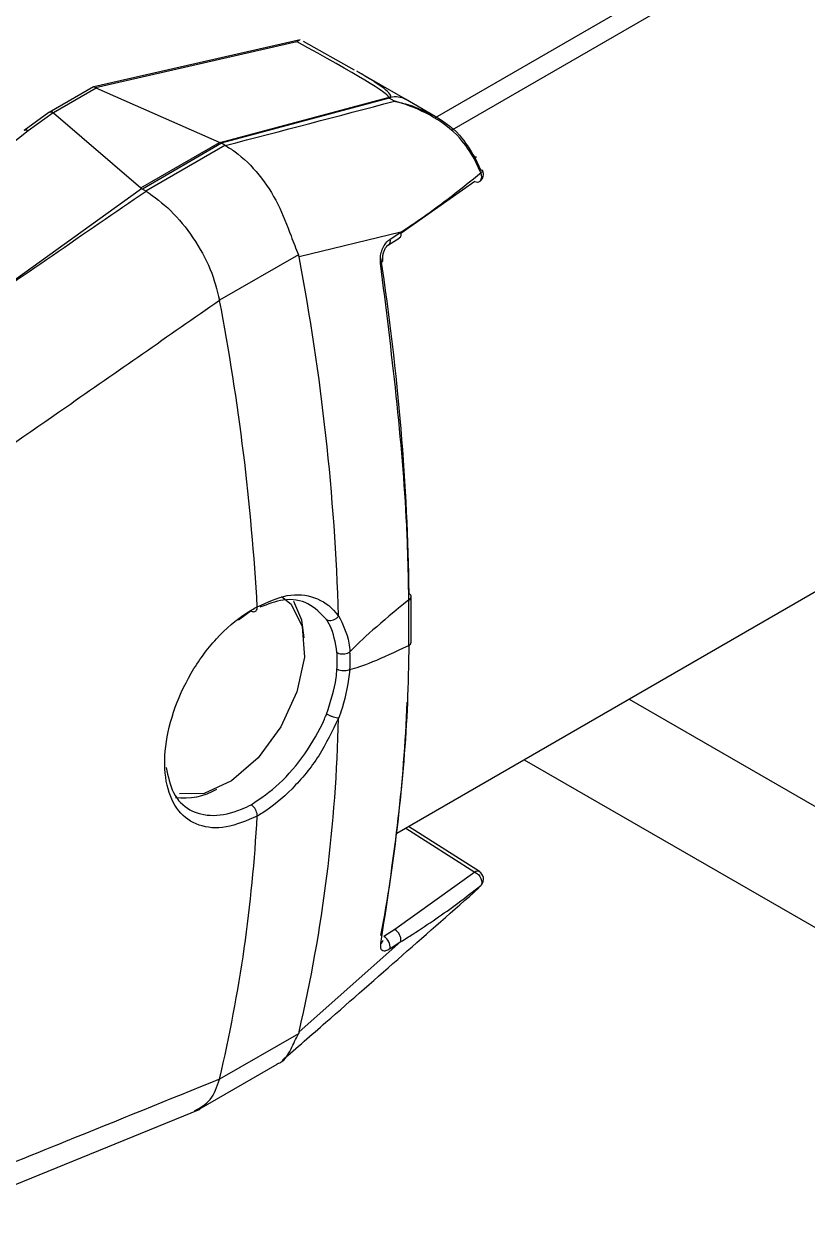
# Model space of a CAD drawing. Extents: x 12.3 to 108.7, y 1.1 to 80.4.
# Drawn here: x 72.46 to 73.336, y 7.466 to 8.803 of the extents above; entities that cross this region are included whole.
import ezdxf

# ---------------------------------------------------------------- set-up
doc = ezdxf.new("R2010")
doc.units = 0
doc.header["$MEASUREMENT"] = 0
doc.layers.add('OBJECT', color=7, linetype='CONTINUOUS')

msp = doc.modelspace()

# ---------------------------------------------------------------- linework, layer by layer
at = {"layer": 'OBJECT'}
for p, q in [((72.9202, 8.6988), (73.4339, 8.9953)), ((72.9388, 8.685), (73.4551, 8.9831)), ((72.769, 8.7855), (72.5384, 8.733)), ((72.7655, 8.7833), (72.5403, 8.732)), ((72.8298, 8.7518), (72.7727, 8.7837)), ((72.8869, 8.719), (72.8335, 8.7498)), ((72.5382, 8.733), (72.4886, 8.7043)), ((72.5411, 8.7315), (72.4933, 8.7039)), ((72.6789, 8.6709), (72.5411, 8.7315)), ((72.6795, 8.6707), (72.8673, 8.721)), ((72.8684, 8.7204), (72.6807, 8.6701)), ((72.8744, 8.7169), (72.8684, 8.7204)), ((72.9199, 8.6999), (72.8869, 8.719)), ((72.4883, 8.7042), (72.4604, 8.6841)), ((72.4931, 8.704), (72.4651, 8.6839)), ((72.4933, 8.7039), (72.5908, 8.6201)), ((72.4651, 8.6839), (72.1915, 8.4683)), ((72.5908, 8.6201), (72.6789, 8.6709)), ((72.6812, 8.6698), (72.5928, 8.6187)), ((72.6807, 8.6701), (72.6795, 8.6707)), ((72.6849, 8.6676), (72.6812, 8.6698)), ((72.5965, 8.6166), (72.6849, 8.6676)), ((72.9708, 8.6369), (72.9636, 8.6529)), ((72.9641, 8.6541), (72.971, 8.6395)), ((72.3876, 8.4726), (72.5916, 8.6193)), ((72.5928, 8.6187), (72.5965, 8.6166)), ((72.9643, 8.627), (72.8817, 8.5688)), ((72.8817, 8.5703), (72.7678, 8.5428)), ((72.8677, 8.5561), (72.8798, 8.5639)), ((72.8695, 8.5625), (72.8817, 8.5703)), ((72.767, 8.5451), (72.6789, 8.4943)), ((72.7678, 8.5428), (72.767, 8.5451)), ((72.6789, 8.4943), (72.679, 8.4941)), ((73.4551, 8.2318), (72.8769, 7.8981)), ((72.8931, 8.1121), (72.8931, 8.1628)), ((72.8905, 8.159), (72.8905, 8.159)), ((72.8905, 8.1082), (72.8905, 8.159)), ((72.7143, 8.1469), (72.7, 8.1366)), ((72.8905, 8.1082), (72.8905, 8.1082)), ((72.8246, 8.1012), (72.8246, 8.1012)), ((72.8246, 8.0812), (72.8246, 8.0812)), ((73.1367, 8.048), (73.7443, 7.6972)), ((73.0195, 7.9804), (73.7577, 7.5543)), ((72.8872, 7.904), (72.9643, 7.8548)), ((72.9693, 7.8553), (72.8902, 7.9058)), ((72.9643, 7.8548), (72.8748, 7.7905)), ((72.9708, 7.8397), (72.9636, 7.8326)), ((72.9708, 7.8397), (72.9717, 7.8406)), ((72.8748, 7.7905), (72.8627, 7.7827)), ((72.8817, 7.777), (72.7678, 7.6761)), ((72.8695, 7.7692), (72.8817, 7.777)), ((72.767, 7.6739), (72.6789, 7.6231)), ((72.7678, 7.6761), (72.767, 7.6739)), ((72.6562, 7.5898), (72.7432, 7.6401)), ((72.6789, 7.6231), (72.679, 7.6232)), ((72.3538, 7.4656), (72.6572, 7.5898))]:
    msp.add_line(p, q, dxfattribs=at)
at = {"layer": 'OBJECT', "flags": 128}
for points in [[(72.9636, 8.6529), (72.9645, 8.6535), (72.9653, 8.654), (72.9657, 8.6543), (72.9659, 8.6546), (72.9659, 8.6546), (72.9656, 8.6546), (72.965, 8.6544), (72.9641, 8.6541)], [(72.9708, 8.6369), (72.9718, 8.6375), (72.9725, 8.6381), (72.973, 8.6387), (72.9732, 8.6391), (72.9731, 8.6392)], [(72.8589, 8.5359), (72.86, 8.5366), (72.8608, 8.5374), (72.8613, 8.5382), (72.8615, 8.539), (72.8615, 8.5395)], [(72.7483, 8.163), (72.7588, 8.1544), (72.7714, 8.1293), (72.7737, 8.0953), (72.7654, 8.0564), (72.7475, 8.0173), (72.7221, 7.9827), (72.6924, 7.9567), (72.6618, 7.9427), (72.6342, 7.9421)], [(72.7736, 8.1168), (72.7709, 8.1365), (72.7618, 8.1575)], [(72.9643, 7.8548), (72.9663, 7.8536), (72.9683, 7.8519), (72.9699, 7.8499), (72.9711, 7.8477), (72.9718, 7.8454), (72.972, 7.8432), (72.9717, 7.8413), (72.9708, 7.8397)]]:
    msp.add_lwpolyline(points, dxfattribs=at)
at = {"layer": 'OBJECT'}
for centre, radius, start, end in [((72.8572, 8.701), 0.0224, 59.9768, 63.2446), ((72.8638, 8.6897), 0.0321, 78.8208, 82.7848), ((72.8756, 8.698), 0.0238, 61.6341, 103.4928), ((72.9639, 8.6354), 0.01, 308.3179, 22.6201), ((72.9644, 8.6327), 0.00768, 318.0973, 33.214), ((72.9719, 8.6376), 0.0021, 52.5937, 114.9421), ((72.9667, 8.6323), 0.00581, 244.8518, 305.3815), ((72.864, 8.5607), 0.00585, 307.6558, 18.509), ((72.8761, 8.5685), 0.00589, 309.035, 18.3494), ((70.2587, 8.0639), 2.5544, 1.7379, 10.8054), ((70.1148, 8.0052), 2.6104, 3.2124, 10.7956), ((72.7207, 8.1514), 0.000396, 2.9563, 3.1521), ((71.1009, 8.0639), 1.7114, 346.9022, 358.7494), ((72.6387, 8.0115), 0.0739, 262.918, 300.1993), ((71.0591, 8.0052), 1.6642, 346.7325, 356.973), ((72.7207, 7.9173), 0.000328, 356.6346, 356.8569), ((72.9672, 7.8512), 0.00465, 62.8307, 128.3595), ((72.9639, 7.8469), 0.01, 321.2369, 57.47), ((72.8677, 7.7784), 0.014, 354.4951, 59.6987), ((72.856, 7.7795), 0.00558, 301.4872, 348.8817), ((72.8556, 7.7705), 0.014, 354.4962, 59.6982)]:
    msp.add_arc(centre, radius, start, end, dxfattribs=at)
for centre, major_axis, ratio, start_param, end_param in [((72.4591, 8.9266), (0.4087, -0.2053), 0.030857, 0.018012, 0.738677), ((72.4547, 8.8992), (0.4156, -0.1775), 0.058119, 6.26193, 6.738276), ((72.5677, 8.7385), (0.0277, 0.0059), 0.181801, 3.247873, 3.388474), ((71.4747, 9.5801), (5.759, 1.2811), 0.198331, 4.879873, 4.913564), ((72.4591, 8.9266), (0.4087, -0.2053), 0.030857, 6.248533, 6.301197), ((72.4547, 8.8992), (0.4156, -0.1775), 0.058119, 6.209267, 6.26193), ((72.4939, 8.6959), (-0.00543, 0.00841), 0.541118, 5.523194, 6.31022), ((72.4358, 8.6623), (0.0576, 0.0414), 0.099986, 0.024246, 0.050426), ((72.4664, 8.6761), (-0.00602, 0.00799), 0.518549, 5.484768, 6.294577), ((72.9981, 8.7547), (0.3325, 0.0712), 0.181801, 3.388474, 3.394992), ((72.9979, 8.7546), (0.3275, 0.0723), 0.201878, 3.352363, 3.358873), ((73.0016, 8.7525), (0.3275, 0.0723), 0.201878, 3.358873, 3.363078), ((73.9747, 11.5045), (13.5348, 9.6488), 0.094709, 4.527712, 4.543224), ((71.9013, 8.1215), (0.691, 0.4971), 0.099986, 0.011157, 0.024246), ((71.9017, 8.1218), (0.6943, 0.494), 0.104684, 0.047827, 0.060918), ((71.9054, 8.1197), (0.6943, 0.494), 0.104684, 0.044487, 0.047827), ((71.456, 9.1282), (-0.9767, 2.0021), 0.525016, 3.977664, 4.173902), ((86.9185, 17.1611), (14.1054, 9.0791), 0.012142, 3.028695, 3.092657), ((86.9185, 17.1611), (14.1054, 9.0791), 0.012142, 3.174898, 3.23886), ((72.7294, 8.0299), (0.0659, 0.1269), 0.54529, 5.387975, 5.5588), ((71.456, 9.1282), (-0.9767, 2.0021), 0.525016, 3.753503, 3.909919)]:
    msp.add_ellipse(centre, major_axis=major_axis, ratio=ratio, start_param=start_param, end_param=end_param, dxfattribs=at)
for points, knots in [([(72.7655, 8.7833), (72.7655, 8.7833), (72.7666, 8.7845), (72.7675, 8.785), (72.7685, 8.7854)], [0, 0, 0, 0, 0.019978, 1, 1, 1, 1]), ([(72.5383, 8.7329), (72.5383, 8.733), (72.5384, 8.7332), (72.5393, 8.733), (72.54, 8.7323), (72.5403, 8.732)], [0, 0, 0, 0, 0.116863, 0.672296, 1, 1, 1, 1]), ([(72.9636, 8.6529), (72.9586, 8.6607), (72.946, 8.6807), (72.9154, 8.7022), (72.8891, 8.7129), (72.8757, 8.7166), (72.8745, 8.7169), (72.8744, 8.7169)], [0, 0, 0, 0, 0.244744, 0.626729, 0.967927, 0.996144, 1, 1, 1, 1]), ([(72.8744, 8.7169), (72.8745, 8.7169), (72.8758, 8.7166), (72.88, 8.7157), (72.8939, 8.7121), (72.9185, 8.7023), (72.9469, 8.6828), (72.9589, 8.6628), (72.9641, 8.6541)], [0, 0, 0, 0, 0.003659, 0.0349648, 0.1124885, 0.3814525, 0.7324428, 1, 1, 1, 1]), ([(72.6852, 8.6674), (72.6889, 8.6652), (72.7022, 8.657), (72.7236, 8.6358), (72.7452, 8.6027), (72.7575, 8.5696), (72.7643, 8.552), (72.767, 8.5451)], [0, 0, 0, 0, 0.097508, 0.351331, 0.599304, 0.843154, 1, 1, 1, 1]), ([(72.8817, 8.5703), (72.8861, 8.5733), (72.9082, 8.5883), (72.9384, 8.6103), (72.9624, 8.63), (72.9708, 8.6369)], [0, 0, 0, 0, 0.139682, 0.698662, 1, 1, 1, 1]), ([(72.5968, 8.6164), (72.6061, 8.6097), (72.6248, 8.5963), (72.6501, 8.5648), (72.67, 8.5297), (72.676, 8.5058), (72.6789, 8.4943)], [0, 0, 0, 0, 0.253584, 0.507165, 0.760848, 1, 1, 1, 1]), ([(72.8589, 8.5359), (72.8587, 8.5381), (72.8584, 8.5424), (72.86, 8.5494), (72.8629, 8.5558), (72.8663, 8.5602), (72.8687, 8.5619), (72.8695, 8.5625)], [0, 0, 0, 0, 0.219063, 0.438022, 0.659217, 0.880002, 1, 1, 1, 1]), ([(72.8615, 8.5395), (72.8615, 8.5397), (72.8613, 8.5408), (72.8613, 8.5436), (72.862, 8.5474), (72.8635, 8.5513), (72.8654, 8.5542), (72.867, 8.5557), (72.8675, 8.5559), (72.8676, 8.556)], [0, 0, 0, 0, 0.044933, 0.213209, 0.397601, 0.589224, 0.780336, 0.934943, 1, 1, 1, 1]), ([(72.8905, 8.159), (72.8904, 8.1645), (72.89, 8.192), (72.8865, 8.3137), (72.8712, 8.4365), (72.8589, 8.5359)], [0, 0, 0, 0, 0.045653, 0.228293, 1, 1, 1, 1]), ([(72.679, 8.4941), (72.6216, 8.4541), (72.5229, 8.3853), (72.4241, 8.3166), (72.3827, 8.2879)], [0, 0, 0, 0, 0.581449, 1, 1, 1, 1]), ([(72.7211, 8.1514), (72.7324, 8.1567), (72.7552, 8.1671), (72.7863, 8.1638), (72.8038, 8.1518), (72.8108, 8.1422), (72.8118, 8.1408)], [0, 0, 0, 0, 0.31557, 0.631102, 0.947588, 1, 1, 1, 1]), ([(72.7986, 8.1371), (72.7922, 8.1438), (72.7794, 8.1572), (72.7522, 8.1618), (72.7329, 8.1543), (72.7241, 8.151)], [0, 0, 0, 0, 0.3535177, 0.7070285, 1, 1, 1, 1]), ([(72.8905, 8.159), (72.8912, 8.1595), (72.8925, 8.1606), (72.8932, 8.1625), (72.8929, 8.1644), (72.8918, 8.1657), (72.8909, 8.1664), (72.8907, 8.1665)], [0, 0, 0, 0, 0.2359065, 0.4718297, 0.7077539, 0.9254157, 1, 1, 1, 1]), ([(72.7211, 7.9173), (72.7092, 7.9123), (72.6856, 7.9024), (72.6548, 7.9052), (72.6317, 7.9213), (72.6184, 7.9505), (72.6164, 7.9893), (72.6258, 8.0335), (72.6458, 8.0779), (72.6744, 8.1171), (72.7013, 8.1404), (72.7171, 8.1492), (72.7211, 8.1514)], [0, 0, 0, 0, 0.106547, 0.213092, 0.319763, 0.426916, 0.534499, 0.642268, 0.74996, 0.857311, 0.964156, 1, 1, 1, 1]), ([(72.7143, 8.1469), (72.7144, 8.1468), (72.715, 8.1464), (72.7164, 8.1459), (72.7183, 8.1459), (72.7199, 8.1468), (72.721, 8.1487), (72.721, 8.1505), (72.7211, 8.1514)], [0, 0, 0, 0, 0.032877, 0.16613, 0.374661, 0.583123, 0.791561, 1, 1, 1, 1]), ([(72.7986, 8.1371), (72.7988, 8.137), (72.7993, 8.1367), (72.8008, 8.1362), (72.8033, 8.136), (72.8064, 8.1368), (72.8095, 8.1384), (72.811, 8.14), (72.8118, 8.1408)], [0, 0, 0, 0, 0.048564, 0.140162, 0.35514, 0.570099, 0.785054, 1, 1, 1, 1]), ([(72.8102, 8.1002), (72.8084, 8.1112), (72.8061, 8.1251), (72.7999, 8.1351), (72.7986, 8.1371)], [0, 0, 0, 0, 0.796376, 1, 1, 1, 1]), ([(72.8118, 8.1408), (72.8118, 8.1409), (72.8118, 8.1409), (72.8119, 8.1411), (72.8119, 8.1412), (72.8119, 8.1413), (72.8119, 8.1414)], [0, 0, 0, 0, 0.159936, 0.36388, 0.750556, 1, 1, 1, 1]), ([(72.8119, 8.1414), (72.8167, 8.132), (72.8227, 8.1201), (72.8243, 8.1044), (72.8246, 8.1012)], [0, 0, 0, 0, 0.791837, 1, 1, 1, 1]), ([(72.8905, 8.1082), (72.8904, 8.1028), (72.89, 8.0758), (72.8865, 7.9591), (72.8712, 7.8572), (72.8589, 7.7748)], [0, 0, 0, 0, 0.045653, 0.228294, 1, 1, 1, 1]), ([(72.8905, 8.1082), (72.8911, 8.1087), (72.8924, 8.1098), (72.8932, 8.1112), (72.893, 8.112), (72.893, 8.1121)], [0, 0, 0, 0, 0.461562, 0.923156, 1, 1, 1, 1]), ([(72.8102, 8.1002), (72.8106, 8.1), (72.8113, 8.0996), (72.813, 8.0991), (72.8154, 8.0986), (72.8188, 8.0988), (72.8221, 8.0996), (72.8238, 8.1006), (72.8246, 8.1012)], [0, 0, 0, 0, 0.101757, 0.160246, 0.37018, 0.580127, 0.790056, 1, 1, 1, 1]), ([(72.8102, 8.0817), (72.8104, 8.0873), (72.8107, 8.0936), (72.8103, 8.0995), (72.8102, 8.1002)], [0, 0, 0, 0, 0.886118, 1, 1, 1, 1]), ([(72.7986, 8.0315), (72.803, 8.0452), (72.8085, 8.0624), (72.8099, 8.0784), (72.8102, 8.0817)], [0, 0, 0, 0, 0.796377, 1, 1, 1, 1]), ([(72.8246, 8.0812), (72.8238, 8.0809), (72.8221, 8.0802), (72.8188, 8.0798), (72.8154, 8.0799), (72.813, 8.0805), (72.8113, 8.0811), (72.8106, 8.0815), (72.8102, 8.0817)], [0, 0, 0, 0, 0.209944, 0.419873, 0.62982, 0.839754, 0.898243, 1, 1, 1, 1]), ([(72.8246, 8.0812), (72.8226, 8.067), (72.8201, 8.049), (72.8133, 8.0304), (72.8119, 8.0266)], [0, 0, 0, 0, 0.7918097, 1, 1, 1, 1]), ([(72.7143, 7.9301), (72.7249, 7.9373), (72.7462, 7.9519), (72.7752, 7.9862), (72.7914, 8.0143), (72.7978, 8.0296), (72.7986, 8.0315)], [0, 0, 0, 0, 0.3178098, 0.6356049, 0.9537921, 1, 1, 1, 1]), ([(72.8118, 8.027), (72.805, 8.0126), (72.7914, 7.9839), (72.7605, 7.9465), (72.736, 7.9262), (72.7228, 7.9184), (72.7211, 7.9173)], [0, 0, 0, 0, 0.3151065, 0.6329432, 0.9497895, 1, 1, 1, 1]), ([(72.8118, 8.027), (72.811, 8.027), (72.8095, 8.0272), (72.8064, 8.028), (72.8033, 8.0292), (72.8008, 8.0303), (72.7993, 8.0311), (72.7988, 8.0314), (72.7986, 8.0315)], [0, 0, 0, 0, 0.214946, 0.429901, 0.64486, 0.859838, 0.951436, 1, 1, 1, 1]), ([(72.8119, 8.0266), (72.8119, 8.0266), (72.8119, 8.0267), (72.8119, 8.0269), (72.8118, 8.0269), (72.8118, 8.0269), (72.8118, 8.027)], [0, 0, 0, 0, 0.344892, 0.691953, 0.859575, 1, 1, 1, 1]), ([(72.6193, 7.9719), (72.6214, 7.9618), (72.6257, 7.9411), (72.6447, 7.9225), (72.6711, 7.916), (72.696, 7.9213), (72.7107, 7.9283), (72.7143, 7.9301)], [0, 0, 0, 0, 0.221612, 0.455559, 0.689551, 0.923443, 1, 1, 1, 1]), ([(72.7211, 7.9173), (72.721, 7.9182), (72.721, 7.9201), (72.7199, 7.9233), (72.7183, 7.9263), (72.7164, 7.9285), (72.715, 7.9296), (72.7144, 7.93), (72.7143, 7.9301)], [0, 0, 0, 0, 0.208439, 0.416877, 0.625339, 0.83387, 0.967123, 1, 1, 1, 1]), ([(72.8817, 7.777), (72.8861, 7.7798), (72.9082, 7.7937), (72.9384, 7.8144), (72.9624, 7.8332), (72.9708, 7.8397)], [0, 0, 0, 0, 0.139682, 0.698662, 1, 1, 1, 1]), ([(72.749, 7.6442), (72.7653, 7.6584), (72.8389, 7.7225), (72.9119, 7.7869), (72.9688, 7.837)], [0, 0, 0, 0, 0.221643, 1, 1, 1, 1]), ([(72.8589, 7.7748), (72.8587, 7.7732), (72.8584, 7.7701), (72.86, 7.7674), (72.8629, 7.7664), (72.8663, 7.7673), (72.8687, 7.7687), (72.8695, 7.7692)], [0, 0, 0, 0, 0.219063, 0.438022, 0.659218, 0.880002, 1, 1, 1, 1]), ([(72.8613, 7.7777), (72.8613, 7.7776), (72.8613, 7.7776), (72.8614, 7.7782), (72.8615, 7.7784)], [0, 0, 0, 0, 0.62946, 1, 1, 1, 1]), ([(72.7431, 7.6403), (72.7434, 7.6404), (72.7507, 7.6422), (72.7573, 7.6531), (72.7642, 7.6681), (72.767, 7.6739)], [0, 0, 0, 0, 0.027936, 0.6195, 1, 1, 1, 1]), ([(72.679, 7.6232), (72.6216, 7.5999), (72.5229, 7.5599), (72.4241, 7.52), (72.3827, 7.5033)], [0, 0, 0, 0, 0.581449, 1, 1, 1, 1]), ([(72.651, 7.5879), (72.6574, 7.5913), (72.6706, 7.5984), (72.6761, 7.6148), (72.6789, 7.6231)], [0, 0, 0, 0, 0.4915948, 1, 1, 1, 1])]:
    msp.add_open_spline(points, degree=3, knots=knots, dxfattribs=at)

doc.saveas('drawing.dxf')
